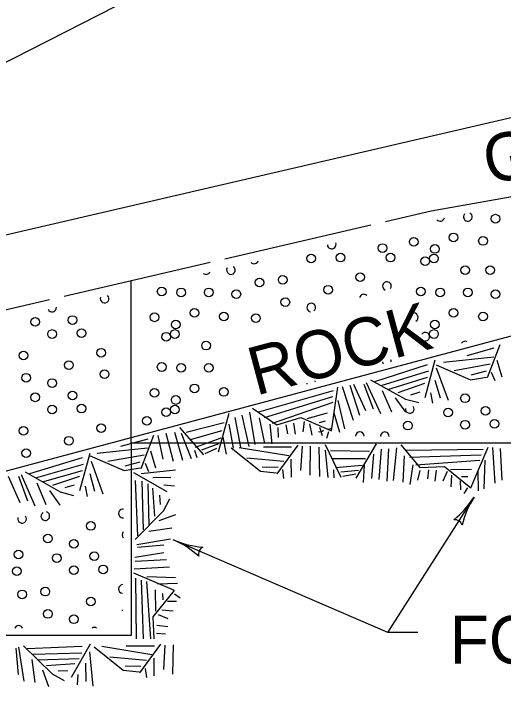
# Model space of a CAD drawing. Extents: x 997.6 to 1036.7, y 998.9 to 1022.6.
# Drawn here: x 1014.647 to 1016.685, y 1006.379 to 1009.296 of the extents above; entities that cross this region are included whole.
import ezdxf

# ---------------------------------------------------------------- set-up
doc = ezdxf.new("R2010")
doc.units = 0
doc.layers.add('Level 1', color=7, linetype='Continuous')

msp = doc.modelspace()

# ---------------------------------------------------------------- linework, layer by layer
at = {"layer": 'Level 1'}
for p, q in [((1009.8613, 1006.6703), (1021.3892, 1012.5521)), ((1019.6052, 1008.7269), (1013.981, 1007.2206)), ((1015.1355, 1007.5068), (1015.1355, 1008.1837)), ((1018.79, 1007.5068), (1015.1355, 1007.5068)), ((1015.1355, 1007.5068), (1015.1355, 1006.7061)), ((1016.2057, 1006.7187), (1016.5646, 1007.2826)), ((1016.2057, 1006.7187), (1015.3112, 1007.1046)), ((1016.3307, 1006.7187), (1016.2057, 1006.7187)), ((1015.1355, 1006.7061), (1011.472, 1006.7061))]:
    msp.add_line(p, q, dxfattribs=at)
for points in [[(1029.0033, 1012.8863), (1024.1867, 1010.7167), (1019.8715, 1009.4363), (1016.9586, 1008.9191), (1012.5591, 1007.8981), (1008.4331, 1006.3787)], [(1016.8095, 1008.5492), (1016.3863, 1008.474), (1016.1962, 1008.4299)], [(1016.1352, 1008.4158), (1015.5264, 1008.2745)], [(1015.4656, 1008.2603), (1014.8567, 1008.119)], [(1014.7958, 1008.1049), (1014.187, 1007.9636)], [(1016.5355, 1007.8731), (1016.6488, 1007.9043)], [(1016.6721, 1007.9177), (1016.619, 1007.7797)], [(1016.4006, 1007.8525), (1016.3602, 1007.6969)], [(1016.4375, 1007.8444), (1016.6467, 1007.8665)], [(1016.6592, 1007.8537), (1016.6806, 1007.7831)], [(1016.1517, 1007.7647), (1016.3707, 1007.8352)], [(1016.4063, 1007.8207), (1016.4573, 1007.6861)], [(1016.4072, 1007.834), (1016.55, 1007.7718)], [(1016.4814, 1007.8107), (1016.6324, 1007.8372)], [(1016.1814, 1007.7489), (1016.3757, 1007.8081)], [(1016.5532, 1007.7914), (1016.6167, 1007.8082)], [(1016.6367, 1007.8031), (1016.6507, 1007.768)], [(1016.1156, 1007.7607), (1016.175, 1007.6303)], [(1016.133, 1007.7716), (1016.2794, 1007.6903), (1016.3352, 1007.677)], [(1016.2056, 1007.7307), (1016.3712, 1007.7817)], [(1016.4018, 1007.7697), (1016.4232, 1007.6962)], [(1016.55, 1007.7718), (1016.6162, 1007.783)], [(1015.642, 1007.6534), (1015.7432, 1007.5833), (1015.8431, 1007.6146), (1015.9712, 1007.5582), (1015.9972, 1007.7407)], [(1016.0149, 1007.7435), (1016.0616, 1007.6033)], [(1016.0466, 1007.7485), (1016.0877, 1007.6236)], [(1016.0617, 1007.7531), (1016.1128, 1007.6432)], [(1016.1053, 1007.7536), (1016.144, 1007.6504)], [(1016.2488, 1007.7184), (1016.3599, 1007.7572)], [(1015.6676, 1007.6377), (1015.9786, 1007.7267)], [(1015.6914, 1007.6137), (1015.9767, 1007.7016)], [(1016.1822, 1007.7262), (1016.2206, 1007.6375)], [(1016.3007, 1007.709), (1016.3395, 1007.7217)], [(1016.3837, 1007.7167), (1016.3922, 1007.6736)], [(1015.7245, 1007.5902), (1015.9774, 1007.6788)], [(1015.9966, 1007.6847), (1016.0247, 1007.5677)], [(1016.236, 1007.6957), (1016.2792, 1007.636)], [(1015.5431, 1007.6307), (1015.4982, 1007.4696)], [(1015.5682, 1007.6147), (1015.5913, 1007.4907)], [(1015.5972, 1007.6236), (1015.6262, 1007.4932)], [(1015.6284, 1007.6369), (1015.6505, 1007.5022)], [(1015.6688, 1007.613), (1015.691, 1007.5057)], [(1015.869, 1007.6096), (1015.9535, 1007.6342)], [(1015.9805, 1007.6337), (1016.0038, 1007.5537)], [(1015.3656, 1007.5538), (1015.5237, 1007.5941)], [(1015.5427, 1007.5869), (1015.5615, 1007.4867)], [(1015.7131, 1007.587), (1015.7225, 1007.5048)], [(1015.7803, 1007.5838), (1015.7877, 1007.5462)], [(1015.8117, 1007.5912), (1015.8194, 1007.5453)], [(1015.8572, 1007.5975), (1015.8517, 1007.5542)], [(1015.8795, 1007.5875), (1015.8892, 1007.5406)], [(1015.9212, 1007.5937), (1015.9457, 1007.6004)], [(1015.3158, 1007.5538), (1015.3502, 1007.437)], [(1015.3372, 1007.5727), (1015.4371, 1007.4584)], [(1015.3832, 1007.5232), (1015.5152, 1007.5601)], [(1015.7467, 1007.572), (1015.749, 1007.5308)], [(1015.9207, 1007.5746), (1015.9317, 1007.5387)], [(1015.958, 1007.5541), (1015.9494, 1007.5265)], [(1015.0927, 1007.4942), (1015.206, 1007.5254)], [(1015.2292, 1007.5387), (1015.1762, 1007.4008)], [(1015.2474, 1007.5399), (1015.2682, 1007.4404)], [(1015.2796, 1007.5491), (1015.3105, 1007.4316)], [(1015.3442, 1007.5496), (1015.3856, 1007.4427)], [(1015.4045, 1007.4903), (1015.5104, 1007.5297)], [(1015.5177, 1007.532), (1015.5319, 1007.4611)], [(1015.4307, 1007.4796), (1015.5007, 1007.5058)], [(1015.8304, 1007.4983), (1015.7423, 1007.3793)], [(1015.882, 1007.4954), (1015.8804, 1007.3737)], [(1015.9438, 1007.5023), (1016.0098, 1007.3657)], [(1016.1572, 1007.5041), (1016.0718, 1007.3608)], [(1016.2589, 1007.4999), (1016.3383, 1007.4056), (1016.4421, 1007.4096), (1016.5512, 1007.3214), (1016.6242, 1007.4904)], [(1014.9947, 1007.4655), (1015.2039, 1007.4876)], [(1015.2163, 1007.4748), (1015.2378, 1007.4042)], [(1015.3997, 1007.4786), (1015.4091, 1007.4479)], [(1015.4437, 1007.4644), (1015.4928, 1007.4871)], [(1015.5531, 1007.4876), (1015.6748, 1007.3902)], [(1015.5853, 1007.4899), (1015.7932, 1007.4559)], [(1015.6866, 1007.492), (1015.8044, 1007.492)], [(1015.8483, 1007.4947), (1015.8421, 1007.3931)], [(1015.9181, 1007.4901), (1015.9202, 1007.3684)], [(1015.9443, 1007.4785), (1015.956, 1007.3648)], [(1015.966, 1007.4768), (1016.1296, 1007.4737)], [(1016.1772, 1007.4826), (1016.1676, 1007.3565)], [(1016.2076, 1007.4832), (1016.2017, 1007.3494)], [(1016.2412, 1007.4877), (1016.2277, 1007.3517)], [(1016.2793, 1007.4784), (1016.6025, 1007.482)], [(1016.6422, 1007.4886), (1016.6508, 1007.3411)], [(1016.6742, 1007.4853), (1016.6804, 1007.3535)], [(1014.7131, 1007.3804), (1014.9332, 1007.4472)], [(1014.9634, 1007.4641), (1014.9203, 1007.3093)], [(1014.9643, 1007.4551), (1015.1072, 1007.3929)], [(1015.0386, 1007.4317), (1015.1896, 1007.4583)], [(1015.6182, 1007.4455), (1015.7713, 1007.4316)], [(1015.8015, 1007.4402), (1015.8027, 1007.3663)], [(1015.9747, 1007.4432), (1016.1122, 1007.4435)], [(1016.1461, 1007.4621), (1016.1376, 1007.3602)], [(1016.2737, 1007.4544), (1016.2677, 1007.3447)], [(1016.2957, 1007.4488), (1016.5949, 1007.458)], [(1014.7427, 1007.3641), (1014.9377, 1007.42)], [(1014.9686, 1007.4322), (1015.0172, 1007.2966)], [(1015.1103, 1007.4125), (1015.1738, 1007.4292)], [(1015.1938, 1007.4242), (1015.2078, 1007.3891)], [(1015.6822, 1007.4082), (1015.7479, 1007.4073)], [(1015.9873, 1007.4055), (1016.099, 1007.4155)], [(1016.1067, 1007.4157), (1016.1021, 1007.3433)], [(1016.3102, 1007.417), (1016.2977, 1007.335)], [(1016.3222, 1007.4172), (1016.5893, 1007.436)], [(1016.6094, 1007.4363), (1016.6054, 1007.3163)], [(1014.6945, 1007.3878), (1014.8395, 1007.3041), (1014.8949, 1007.2896)], [(1014.7664, 1007.3457), (1014.9328, 1007.3937)], [(1014.9633, 1007.3813), (1014.9832, 1007.3074)], [(1015.1072, 1007.3929), (1015.1734, 1007.4041)], [(1015.1455, 1007.3847), (1015.2848, 1007.3053)], [(1015.1777, 1007.3814), (1015.3208, 1007.3959)], [(1015.6748, 1007.3902), (1015.7406, 1007.3832)], [(1015.766, 1007.3977), (1015.7709, 1007.3598)], [(1015.9794, 1007.3955), (1015.98, 1007.3634)], [(1016.0095, 1007.3879), (1016.0832, 1007.3952)], [(1016.0178, 1007.3701), (1016.0715, 1007.3792)], [(1016.3385, 1007.3937), (1016.3294, 1007.3534)], [(1016.3743, 1007.3964), (1016.3711, 1007.3583)], [(1016.4064, 1007.3948), (1016.4013, 1007.3487)], [(1016.4522, 1007.3897), (1016.435, 1007.3493)], [(1016.4661, 1007.3981), (1016.5541, 1007.3996)], [(1016.58, 1007.3918), (1016.5814, 1007.3082)], [(1014.6231, 1007.3703), (1014.672, 1007.2597)], [(1014.6665, 1007.3702), (1014.7032, 1007.2663)], [(1014.6768, 1007.3772), (1014.734, 1007.2458)], [(1014.8093, 1007.3326), (1014.9212, 1007.3695)], [(1015.1642, 1007.1218), (1015.1542, 1007.3512)], [(1015.1876, 1007.1461), (1015.1819, 1007.3496)], [(1015.2257, 1007.3643), (1015.3017, 1007.3657)], [(1016.4708, 1007.3738), (1016.4674, 1007.326)], [(1016.5071, 1007.3505), (1016.5077, 1007.3129)], [(1016.5127, 1007.3686), (1016.5384, 1007.369)], [(1014.7429, 1007.3414), (1014.7797, 1007.2521)], [(1014.8611, 1007.3223), (1014.9002, 1007.3343)], [(1014.9443, 1007.3285), (1014.952, 1007.2853)], [(1015.2113, 1007.1644), (1015.2061, 1007.338)], [(1015.2345, 1007.2028), (1015.2265, 1007.3203)], [(1015.2723, 1007.3332), (1015.3159, 1007.3297)], [(1016.5375, 1007.3212), (1016.5217, 1007.297)], [(1014.7961, 1007.3102), (1014.8383, 1007.2496)], [(1015.2576, 1007.2511), (1015.2551, 1007.2911)], [(1015.1524, 1007.1057), (1015.27, 1007.2255), (1015.2972, 1007.2757)], [(1015.2527, 1007.1852), (1015.3222, 1007.2102)], [(1015.2096, 1007.1405), (1015.3054, 1007.1541)], [(1015.1589, 1007.0857), (1015.3001, 1007.1082)], [(1015.1628, 1007.0739), (1015.2724, 1007.0839)], [(1015.1517, 1007.0318), (1015.2713, 1007.0518)], [(1015.1519, 1007.016), (1015.2837, 1007.0222)], [(1015.1487, 1006.984), (1015.2962, 1006.9926)], [(1015.2312, 1006.6919), (1015.2278, 1006.7838), (1015.3159, 1006.893), (1015.1469, 1006.966)], [(1015.1581, 1006.6919), (1015.1552, 1006.9443)], [(1015.2009, 1006.9512), (1015.3209, 1006.9472)], [(1015.1867, 1006.6919), (1015.1793, 1006.9367)], [(1015.2181, 1006.6919), (1015.2013, 1006.9311)], [(1015.2454, 1006.9217), (1015.3292, 1006.9232)], [(1015.2392, 1006.8078), (1015.2378, 1006.8958)], [(1015.2687, 1006.8545), (1015.2683, 1006.8802)], [(1015.3162, 1006.8792), (1015.3402, 1006.8634)], [(1015.2867, 1006.8488), (1015.3243, 1006.8495)], [(1015.2635, 1006.8126), (1015.3113, 1006.8092)], [(1015.2476, 1006.794), (1015.288, 1006.7767)], [(1015.2424, 1006.7482), (1015.2887, 1006.743)], [(1015.2408, 1006.7161), (1015.2789, 1006.7128)], [(1014.6547, 1006.6527), (1014.6647, 1006.5432)], [(1014.6665, 1006.6567), (1014.689, 1006.5155)], [(1014.6865, 1006.6632), (1014.8062, 1006.5457), (1014.8564, 1006.5184)], [(1014.7025, 1006.6514), (1014.9319, 1006.6614)], [(1014.9655, 1006.6701), (1014.886, 1006.5308)], [(1014.9813, 1006.6585), (1015.103, 1006.5611)], [(1015.0136, 1006.6608), (1015.2214, 1006.6268)], [(1015.1148, 1006.6629), (1015.2327, 1006.6629)], [(1015.2587, 1006.6692), (1015.1706, 1006.5503)], [(1015.2766, 1006.6657), (1015.2703, 1006.564)], [(1015.3102, 1006.6663), (1015.3087, 1006.5447)], [(1014.7268, 1006.628), (1014.9303, 1006.6337)], [(1014.9622, 1006.638), (1014.9767, 1006.4947)], [(1014.7212, 1006.606), (1014.7348, 1006.5102)], [(1014.7452, 1006.6043), (1014.9187, 1006.6095)], [(1015.0464, 1006.6164), (1015.1996, 1006.6025)], [(1015.2297, 1006.6111), (1015.2309, 1006.5372)], [(1014.7659, 1006.5628), (1014.791, 1006.4933)], [(1014.7836, 1006.5812), (1014.9011, 1006.5891)], [(1014.9451, 1006.5899), (1014.9465, 1006.5139)], [(1015.1104, 1006.5792), (1015.1762, 1006.5782)], [(1015.1943, 1006.5686), (1015.1992, 1006.5308)], [(1014.8318, 1006.558), (1014.8718, 1006.5605)], [(1014.9139, 1006.5433), (1014.9104, 1006.4997)], [(1015.103, 1006.5611), (1015.1688, 1006.5542)]]:
    msp.add_lwpolyline(points, dxfattribs=at)
for centre in [(1016.654, 1008.4428), (1016.4794, 1008.3648), (1016.3132, 1008.3463), (1016.602, 1008.35), (1016.1832, 1008.3203), (1016.4014, 1008.3165), (1015.886, 1008.2768), (1016.0085, 1008.2805), (1016.2165, 1008.2805), (1016.3615, 1008.2657), (1016.3977, 1008.2768), (1016.5277, 1008.2285), (1016.6317, 1008.2285), (1015.7672, 1008.1877), (1016.0904, 1008.1988), (1015.6705, 1008.1765), (1015.2629, 1008.1393), (1015.3437, 1008.1357), (1015.4589, 1008.1357), (1015.574, 1008.1282), (1015.9565, 1008.1468), (1016.3429, 1008.1393), (1016.4237, 1008.1357), (1016.5389, 1008.1357), (1016.654, 1008.1282), (1015.7782, 1008.0947), (1015.2332, 1008.0317), (1015.3994, 1008.0502), (1015.522, 1008.0353), (1016.4794, 1008.0502), (1016.602, 1008.0353), (1014.7354, 1008.013), (1014.8914, 1008.0205), (1015.3214, 1008.0018), (1015.6557, 1008.0278), (1016.4014, 1008.0018), (1014.806, 1007.9622), (1014.9285, 1007.9658), (1015.2815, 1007.951), (1015.3177, 1007.9622), (1016.3977, 1007.9622), (1015.4477, 1007.9138), (1014.6872, 1007.873), (1015.0104, 1007.8842), (1014.8765, 1007.8322), (1015.2629, 1007.8247), (1015.3437, 1007.821), (1015.4589, 1007.821), (1014.6982, 1007.78), (1015.0252, 1007.795), (1014.806, 1007.7578), (1015.2332, 1007.717), (1015.3994, 1007.7355), (1015.522, 1007.7207), (1014.7354, 1007.6983), (1014.8914, 1007.7058), (1015.3214, 1007.6872), (1016.527, 1007.6944), (1014.806, 1007.6475), (1014.9285, 1007.6512), (1015.2815, 1007.6363), (1015.3177, 1007.6475), (1016.4564, 1007.6349), (1016.6124, 1007.6424), (1015.2009, 1007.6003), (1015.0104, 1007.5695), (1016.2892, 1007.5803), (1016.527, 1007.5841), (1016.6495, 1007.5878), (1014.6872, 1007.5583), (1014.8765, 1007.5175), (1014.6982, 1007.4653), (1014.9674, 1007.1623), (1014.789, 1007.1102), (1014.8969, 1007.088), (1014.6665, 1007.0433), (1014.8262, 1007.0285), (1014.9822, 1007.036), (1015.0194, 1006.9813), (1014.659, 1006.9738), (1014.8969, 1006.9777), (1014.6814, 1006.8773), (1014.778, 1006.8885), (1014.9674, 1006.8477), (1014.789, 1006.7955), (1014.8969, 1006.7733)]:
    msp.add_circle(centre, 0.0181, dxfattribs=at)
for centre, radius, start, end in [((1016.5389, 1008.4503), 0.0181, 138.2651, 61.691), ((1016.4237, 1008.4503), 0.0181, 220.1428, 345.7873), ((1015.9714, 1008.3352), 0.0181, 185.0274, 20.9027), ((1015.6482, 1008.273), 0.0181, 224.4231, 341.5071), ((1015.5517, 1008.2285), 0.0181, 150.1121, 55.8181), ((1015.4477, 1008.2285), 0.0181, 230.6586, 335.2715), ((1016.2017, 1008.1617), 0.0181, 328.687, 243.9698), ((1015.0252, 1008.1097), 0.0181, 159.482, 46.4482), ((1016.1052, 1008.1097), 0.0181, 47.7662, 164.8906), ((1015.886, 1008.0725), 0.0181, 310.1497, 262.5071), ((1014.806, 1008.0725), 0.0181, 202.4777, 3.4525), ((1016.3132, 1008.0317), 0.0181, 298.431, 109.9729), ((1016.3615, 1007.951), 0.0181, 261.7906, 146.6133), ((1016.5277, 1007.9138), 0.0181, 62.9094, 146.767), ((1016.2017, 1007.847), 0.0181, 184.1779, 212.3646), ((1016.2017, 1007.847), 0.0181, 357.3119, 23.8945), ((1015.886, 1007.7578), 0.0181, 14.5635, 29.7409), ((1015.886, 1007.7578), 0.0181, 182.6943, 195.113), ((1016.2967, 1007.6498), 0.0181, 173.1084, 34.7029), ((1015.9225, 1007.5729), 0.0181, 248.3574, 321.8176), ((1015.9587, 1007.5841), 0.0181, 256.3907, 313.7843), ((1016.0887, 1007.5358), 0.0181, 0.3823, 179.2748), ((1016.1927, 1007.5358), 0.0181, 359.3955, 180.2616), ((1016.2348, 1007.4925), 0.3909, 308.8716, 327.5183), ((1016.8944, 1007.0727), 0.3909, 147.5244, 166.1932), ((1016.8944, 1007.0727), 0.3909, 147.5122, 147.5244), ((1015.1012, 1007.2143), 0.0181, 80.1499, 278.1815), ((1014.6814, 1007.192), 0.0181, 162.4109, 39.8302), ((1014.778, 1007.2032), 0.0181, 126.1762, 76.0649), ((1016.4847, 1007.1572), 0.0313, 16.299, 98.4157), ((1015.116, 1007.1252), 0.0181, 136.5695, 221.7619), ((1015.466, 1007.4635), 0.3909, 246.6508, 246.663), ((1015.466, 1007.4635), 0.3909, 246.663, 265.3318), ((1015.1563, 1006.7456), 0.3909, 48.0102, 66.6569), ((1015.4476, 1007.0457), 0.0313, 115.4376, 197.5543), ((1015.1012, 1006.8997), 0.0181, 94.727, 263.6044), ((1015.116, 1006.8105), 0.0181, 170.9589, 187.3725), ((1014.6665, 1006.7287), 0.0181, 26.8433, 153.1567), ((1014.9822, 1006.7213), 0.0181, 59.0341, 120.9659)]:
    msp.add_arc(centre, radius, start, end, dxfattribs=at)

# ---------------------------------------------------------------- texts
for s, rotation, p in [('GROUND', 10.0691, (1016.6225, 1008.5863)), ('ROCK', 14.9938, (1015.6557, 1007.7047))]:
    msp.add_text(s, height=0.2, rotation=rotation, dxfattribs=at).set_placement(p)
msp.add_text('FOUNDATION BENCHES', height=0.2, dxfattribs=at).set_placement((1016.4632, 1006.5882))

doc.saveas('drawing.dxf')
